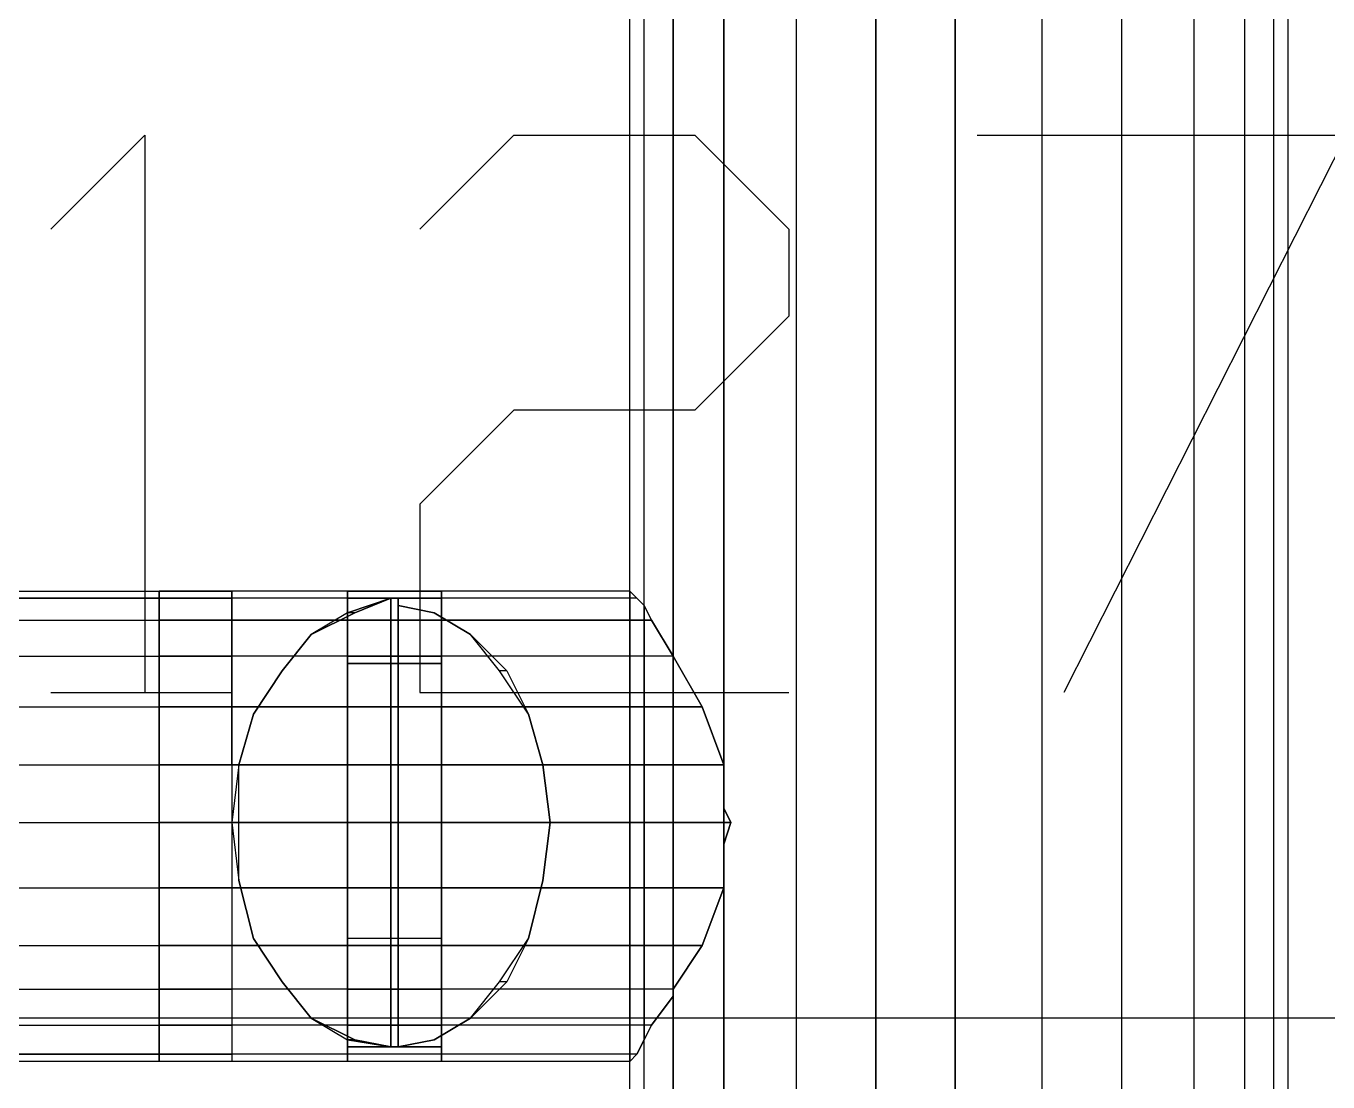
# Model space of a CAD drawing. Header units: metres. Extents: x 114 to 218, y 8 to 180.
# Drawn here: x 190.901 to 193.669, y 86.581 to 88.826 of the extents above; entities that cross this region are included whole.
import ezdxf

# ---------------------------------------------------------------- set-up
doc = ezdxf.new("R2010")
doc.units = ezdxf.units.M
doc.header["$MEASUREMENT"] = 0
for name, color, linetype in [('A-2D-AREA-IDEN', 7, 'Continuous'), ('M-SA2S-Damp', 7, 'Continuous'), ('M-SA2S-Round', 7, 'Continuous')]:
    doc.layers.add(name, color=color, linetype=linetype)

msp = doc.modelspace()

# ---------------------------------------------------------------- linework, layer by layer
at = {"layer": 'A-2D-AREA-IDEN', "color": 9, "true_color": 0xbababa}
for points in [[(195.999, 89.1166), (195.999, 86.717), (188.8004, 86.717), (188.8004, 89.1166), (195.999, 89.1166)], [(190.9538, 88.3936), (191.1538, 88.5936), (191.1538, 87.4092)], [(191.7383, 88.3936), (191.9382, 88.5936), (192.3228, 88.5936), (192.5228, 88.3936), (192.5228, 88.209), (192.3228, 88.0091), (191.9382, 88.0091), (191.7383, 87.8091), (191.7383, 87.4092), (192.5228, 87.4092)], [(192.9227, 88.5936), (193.7072, 88.5936), (193.1073, 87.4092)], [(190.9538, 87.4092), (191.3384, 87.4092)]]:
    msp.add_lwpolyline(points, dxfattribs=at)
at = {"layer": 'M-SA2S-Damp', "color": 1, "true_color": 0xff0000}
for points in [[(191.5845, 87.563), (191.5845, 87.6092), (191.5845, 87.6245), (191.5845, 87.6092)], [(191.5845, 87.6092), (191.5845, 87.6245), (191.5845, 87.6092)], [(191.5845, 87.6245), (191.7844, 87.6245)], [(191.5845, 87.6245), (191.7844, 87.6245)], [(191.5845, 87.6245), (191.5845, 87.6245)], [(191.5845, 87.6245), (191.5845, 87.6245)], [(191.5845, 87.563), (191.5845, 87.6092), (191.5845, 87.6245), (191.5845, 87.6092)], [(191.5845, 87.6092), (191.5845, 87.6245), (191.5845, 87.6092)], [(191.5845, 87.6245), (191.7844, 87.6245)], [(191.5845, 87.6245), (191.7844, 87.6245)], [(191.5845, 87.6245), (191.5845, 87.6245)], [(191.5845, 87.6245), (191.5845, 87.6245)], [(191.7844, 87.6092), (191.7844, 87.6245), (191.7844, 87.6092), (191.7844, 87.563)], [(191.7844, 87.6092), (191.7844, 87.6245), (191.7844, 87.6092)], [(191.7844, 87.6245), (191.7844, 87.6245)], [(191.7844, 87.6245), (191.7844, 87.6245)], [(191.7844, 87.6092), (191.7844, 87.6245), (191.7844, 87.6092), (191.7844, 87.563)], [(191.7844, 87.6092), (191.7844, 87.6245), (191.7844, 87.6092)], [(191.7844, 87.6245), (191.7844, 87.6245)], [(191.7844, 87.6245), (191.7844, 87.6245)], [(191.5076, 87.5322), (191.5999, 87.5784), (191.5845, 87.5784), (191.5076, 87.5322), (191.446, 87.4553), (191.3845, 87.3631), (191.3537, 87.2554), (191.3384, 87.1323), (191.3537, 87.0093), (191.3845, 86.8862), (191.446, 86.7939), (191.5076, 86.717), (191.5845, 86.6709), (191.6768, 86.6555), (191.6768, 87.6092), (191.5845, 87.5784)], [(191.6768, 87.5938), (191.6768, 87.6092), (191.5999, 87.5784), (191.5845, 87.5784), (191.6768, 87.6092), (191.6768, 86.6555), (191.6922, 86.6555), (191.6922, 87.6092)], [(191.5845, 87.563), (191.5845, 87.6092), (191.7844, 87.6092), (191.7844, 87.563)], [(191.5845, 87.563), (191.7844, 87.563), (191.7844, 87.6092), (191.5845, 87.6092), (191.5845, 87.563)], [(191.7844, 87.563), (191.5845, 87.563), (191.5845, 87.6092), (191.7844, 87.6092), (191.7844, 87.563)], [(191.7844, 87.6092), (191.5845, 87.6092)], [(191.5845, 87.6092), (191.5845, 87.6092)], [(191.5845, 87.6092), (191.5845, 87.6092)], [(191.5845, 87.6092), (191.5845, 87.6092)], [(191.5845, 87.6092), (191.5845, 87.6092)], [(191.5845, 87.563), (191.5845, 87.6092), (191.7844, 87.6092), (191.7844, 87.563)], [(191.5845, 87.563), (191.7844, 87.563), (191.7844, 87.6092), (191.5845, 87.6092), (191.5845, 87.563)], [(191.7844, 87.563), (191.5845, 87.563), (191.5845, 87.6092), (191.7844, 87.6092), (191.7844, 87.563)], [(191.7844, 87.6092), (191.5845, 87.6092)], [(191.5845, 87.6092), (191.5845, 87.6092)], [(191.5845, 87.6092), (191.5845, 87.6092)], [(191.5845, 87.6092), (191.5845, 87.6092)], [(191.5845, 87.6092), (191.5845, 87.6092)], [(191.5999, 87.5784), (191.6768, 87.6092), (191.6768, 86.6555), (191.5999, 86.6709)], [(191.6768, 86.6555), (191.6768, 87.6092)], [(191.6922, 87.6092), (191.6922, 87.5938), (191.6922, 87.6092), (191.6922, 87.5938), (191.6922, 87.6092), (191.6922, 87.6092), (191.6768, 87.6092)], [(191.6768, 87.6092), (191.6768, 86.6555), (191.6768, 87.6092), (191.6768, 87.5938)], [(191.6768, 86.6555), (191.6768, 87.6092), (191.6768, 87.5938), (191.6768, 87.6092), (191.6768, 87.5938)], [(191.6768, 87.6092), (191.6768, 87.6092)], [(191.6768, 87.6092), (191.6768, 86.6555), (191.6768, 87.6092), (191.6768, 86.6555), (191.6768, 87.6092), (191.6768, 86.6555)], [(191.6922, 87.6092), (191.6922, 86.6555), (191.6922, 87.6092), (191.6922, 86.6555), (191.6768, 86.6555), (191.6768, 87.6092), (191.6922, 87.6092)], [(191.6768, 87.6092), (191.6768, 87.6092)], [(191.6768, 87.6092), (191.6768, 87.6092)], [(191.6768, 87.6092), (191.6768, 87.6092)], [(191.6768, 87.6092), (191.6768, 87.6092)], [(191.6768, 87.6092), (191.6768, 87.6092)], [(191.6768, 87.6092), (191.6768, 87.6092)], [(191.6768, 87.6092), (191.6768, 87.6092)], [(191.6922, 87.5938), (191.6922, 87.6092), (191.6768, 87.6092), (191.6768, 86.6555)], [(191.6768, 87.6092), (191.6768, 87.6092)], [(191.6768, 87.5938), (191.6768, 87.6092), (191.6768, 87.5938)], [(191.6922, 86.6555), (191.6768, 86.6555), (191.6922, 86.6555), (191.6922, 87.6092), (191.6768, 87.6092), (191.6768, 87.6092), (191.6768, 86.6555)], [(191.6768, 86.6555), (191.6768, 87.6092), (191.6768, 87.5938)], [(191.6768, 87.6092), (191.6768, 86.6555), (191.6768, 87.6092)], [(191.6768, 87.5938), (191.6768, 87.6092), (191.6768, 87.5938)], [(191.6768, 86.6555), (191.6768, 87.6092)], [(191.6768, 86.6555), (191.6768, 87.6092), (191.6768, 86.6555), (191.6768, 87.6092)], [(191.6768, 87.6092), (191.6768, 87.6092)], [(191.6768, 87.6092), (191.6768, 87.6092)], [(191.6768, 87.6092), (191.6768, 87.6092)], [(191.6768, 87.6092), (191.6768, 87.6092)], [(191.6768, 87.6092), (191.6768, 87.6092)], [(191.6768, 87.6092), (191.6768, 87.6092)], [(191.6768, 87.6092), (191.6768, 87.6092)], [(191.6768, 87.5938), (191.6768, 87.5938)], [(191.6768, 87.5938), (191.6768, 87.5938)], [(191.6768, 87.5938), (191.6768, 87.5938)], [(191.6768, 87.5938), (191.6768, 87.5938)], [(191.6922, 87.6092), (191.6922, 87.6092), (191.6922, 86.6555), (191.6922, 87.6092), (191.6922, 86.6555)], [(191.6922, 87.6092), (191.6922, 87.6092)], [(191.6922, 87.6092), (191.6922, 87.6092)], [(191.6922, 87.6092), (191.6922, 87.6092)], [(191.6922, 87.6092), (191.6922, 87.6092)], [(191.6922, 87.5938), (191.6922, 86.6555), (191.6922, 87.6092), (191.6922, 87.5938)], [(191.6922, 87.6092), (191.6922, 87.5938), (191.6922, 87.6092)], [(191.6922, 86.6555), (191.6922, 87.6092), (191.6922, 86.6555)], [(191.6922, 86.6555), (191.6922, 87.6092), (191.6922, 86.6555), (191.6922, 87.6092)], [(191.6922, 87.6092), (191.6922, 87.6092)], [(191.6922, 87.6092), (191.6922, 87.6092)], [(191.6922, 87.6092), (191.6922, 87.6092)], [(191.6922, 87.6092), (191.6922, 87.6092)], [(191.6922, 87.5938), (191.6922, 86.6555)], [(191.7691, 87.5784), (191.6922, 87.5938), (191.7691, 87.5784)], [(191.6922, 86.6555), (191.7691, 86.6709), (191.6922, 86.6555), (191.6922, 87.5938)], [(191.6922, 87.5938), (191.6922, 87.5938)], [(191.6922, 87.5938), (191.6922, 87.5938)], [(191.6922, 87.5938), (191.6922, 87.5938)], [(191.6922, 87.5938), (191.6922, 87.5938)], [(191.6922, 87.5938), (191.7691, 87.5784)], [(191.7691, 87.5784), (191.6922, 87.5938), (191.6922, 86.6555), (191.7691, 86.6709)], [(191.6922, 87.5938), (191.6922, 87.5938)], [(191.6922, 87.5938), (191.6922, 87.5938)], [(191.6922, 87.5938), (191.6922, 87.5938)], [(191.6922, 87.5938), (191.6922, 87.5938)], [(191.7844, 87.6092), (191.7844, 87.6092)], [(191.7844, 87.6092), (191.7844, 87.6092)], [(191.7844, 87.6092), (191.7844, 87.6092)], [(191.7844, 87.6092), (191.7844, 87.6092)], [(191.7844, 87.6092), (191.7844, 87.6092)], [(191.7844, 87.6092), (191.7844, 87.6092)], [(191.7844, 87.6092), (191.7844, 87.6092)], [(191.7844, 87.6092), (191.7844, 87.6092)], [(191.5845, 87.5784), (191.5076, 87.5322), (191.446, 87.4553), (191.3845, 87.3631), (191.3537, 87.2554), (191.3384, 87.1323), (191.3537, 87.0093), (191.3845, 86.8862), (191.446, 86.7939), (191.5076, 86.717), (191.5845, 86.6709)], [(191.5999, 87.5784), (191.5076, 87.5322)], [(191.5845, 87.5784), (191.5845, 87.5784)], [(191.5845, 87.5784), (191.5845, 87.5784)], [(191.5999, 87.5784), (191.5999, 87.5784)], [(191.5999, 87.5784), (191.5999, 87.5784)], [(191.7691, 87.5784), (191.846, 87.5322), (191.7691, 87.5784)], [(191.7691, 87.5784), (191.7691, 87.5784)], [(191.7691, 87.5784), (191.846, 87.5322), (191.7691, 87.5784)], [(191.7691, 87.5784), (191.7691, 87.5784)], [(191.5845, 87.563), (191.7844, 87.563), (191.7844, 87.4707), (191.5845, 87.4707), (191.5845, 87.563)], [(191.5845, 87.563), (191.5845, 87.4707), (191.7844, 87.4707), (191.7844, 87.563)], [(191.7844, 87.563), (191.7844, 87.4861), (191.5845, 87.4861), (191.5845, 87.563)], [(191.7844, 87.563), (191.5845, 87.563), (191.5845, 87.4861), (191.7844, 87.4861), (191.7844, 87.563)], [(191.5845, 87.563), (191.5845, 87.563)], [(191.5845, 87.563), (191.5845, 87.563)], [(191.5845, 87.563), (191.5845, 87.563)], [(191.5845, 87.563), (191.5845, 87.563)], [(191.5845, 87.563), (191.7844, 87.563), (191.7844, 87.4707), (191.5845, 87.4707), (191.5845, 87.563)], [(191.5845, 87.563), (191.5845, 87.4707), (191.7844, 87.4707), (191.7844, 87.563)], [(191.7844, 87.563), (191.7844, 87.4861), (191.5845, 87.4861), (191.5845, 87.563)], [(191.7844, 87.563), (191.5845, 87.563), (191.5845, 87.4861), (191.7844, 87.4861), (191.7844, 87.563)], [(191.5845, 87.563), (191.5845, 87.563)], [(191.5845, 87.563), (191.5845, 87.563)], [(191.5845, 87.563), (191.5845, 87.563)], [(191.5845, 87.563), (191.5845, 87.563)], [(191.7844, 87.563), (191.7844, 87.563)], [(191.7844, 87.563), (191.7844, 87.563)], [(191.7844, 87.563), (191.7844, 87.563)], [(191.7844, 87.563), (191.7844, 87.563)], [(191.7844, 87.563), (191.7844, 87.563)], [(191.7844, 87.563), (191.7844, 87.563)], [(191.7844, 87.563), (191.7844, 87.563)], [(191.7844, 87.563), (191.7844, 87.563)], [(191.5999, 86.6709), (191.5076, 86.717), (191.446, 86.7939), (191.3845, 86.8862), (191.3537, 87.0093), (191.3537, 87.1323), (191.3537, 87.2554), (191.3845, 87.3631), (191.446, 87.4553), (191.5076, 87.5322)], [(191.3537, 87.2554), (191.3845, 87.3631), (191.446, 87.4553), (191.5076, 87.5322)], [(191.5076, 87.5322), (191.5076, 87.5322)], [(191.5076, 87.5322), (191.5076, 87.5322)], [(191.9998, 87.2554), (191.969, 87.3631), (191.9075, 87.4553), (191.846, 87.5322), (191.9229, 87.4553), (191.969, 87.3631), (191.9998, 87.2554), (192.0152, 87.1323), (191.9998, 87.0093), (191.969, 86.8862), (191.9229, 86.7939), (191.846, 86.717), (191.9075, 86.7939), (191.969, 86.8862), (191.9998, 87.0093), (192.0152, 87.1323), (191.9998, 87.2554)], [(191.846, 87.5322), (191.846, 87.5322)], [(191.9998, 87.2554), (191.969, 87.3631), (191.9075, 87.4553), (191.846, 87.5322), (191.9229, 87.4553), (191.969, 87.3631), (191.9998, 87.2554), (192.0152, 87.1323), (191.9998, 87.0093)], [(191.846, 87.5322), (191.846, 87.5322)], [(191.5845, 86.7785), (191.5845, 86.8708), (191.5845, 86.9939), (191.5845, 87.1323), (191.5845, 87.2554), (191.5845, 87.3784), (191.5845, 87.4861)], [(191.5845, 87.4861), (191.5845, 87.3784), (191.5845, 87.2554), (191.5845, 87.1323)], [(191.5845, 87.4861), (191.5845, 87.4861)], [(191.5845, 87.4861), (191.5845, 87.4861)], [(191.5845, 86.7785), (191.5845, 86.8708), (191.5845, 86.9939), (191.5845, 87.1323), (191.5845, 87.2554), (191.5845, 87.3784), (191.5845, 87.4861)], [(191.5845, 87.4861), (191.5845, 87.3784), (191.5845, 87.2554), (191.5845, 87.1323)], [(191.5845, 87.4861), (191.5845, 87.4861)], [(191.5845, 87.4861), (191.5845, 87.4861)], [(191.7844, 86.7785), (191.7844, 86.8708), (191.7844, 86.9939), (191.7844, 87.1323), (191.7844, 87.2554), (191.7844, 87.3784), (191.7844, 87.4861)], [(191.7844, 87.4861), (191.7844, 87.3784), (191.7844, 87.2554), (191.7844, 87.1323), (191.7844, 86.9939), (191.7844, 86.8708), (191.7844, 86.7785)], [(191.7844, 87.4861), (191.7844, 87.4861)], [(191.7844, 87.4861), (191.7844, 87.4861)], [(191.7844, 86.7785), (191.7844, 86.8708), (191.7844, 86.9939), (191.7844, 87.1323), (191.7844, 87.2554), (191.7844, 87.3784), (191.7844, 87.4861)], [(191.7844, 87.4861), (191.7844, 87.3784), (191.7844, 87.2554), (191.7844, 87.1323), (191.7844, 86.9939), (191.7844, 86.8708), (191.7844, 86.7785)], [(191.7844, 87.4861), (191.7844, 87.4861)], [(191.7844, 87.4861), (191.7844, 87.4861)], [(191.446, 87.4553), (191.446, 87.4553)], [(191.446, 87.4553), (191.446, 87.4553)], [(191.446, 87.4553), (191.446, 87.4553)], [(191.446, 87.4553), (191.446, 87.4553)], [(191.5845, 87.4707), (191.5845, 87.3784), (191.5845, 87.2554), (191.5845, 87.1323), (191.5845, 86.9939), (191.5845, 86.8862), (191.5845, 86.7785)], [(191.5845, 86.7785), (191.5845, 86.8862), (191.5845, 86.9939), (191.5845, 87.1323), (191.5845, 87.2554), (191.5845, 87.3784), (191.5845, 87.4707)], [(191.5845, 87.4707), (191.5845, 87.4707)], [(191.5845, 87.4707), (191.5845, 87.4707)], [(191.5845, 87.4707), (191.5845, 87.3784), (191.5845, 87.2554), (191.5845, 87.1323), (191.5845, 86.9939), (191.5845, 86.8862), (191.5845, 86.7785)], [(191.5845, 86.7785), (191.5845, 86.8862), (191.5845, 86.9939), (191.5845, 87.1323), (191.5845, 87.2554), (191.5845, 87.3784), (191.5845, 87.4707)], [(191.5845, 87.4707), (191.5845, 87.4707)], [(191.5845, 87.4707), (191.5845, 87.4707)], [(191.7844, 87.2554), (191.7844, 87.3784), (191.7844, 87.4707)], [(191.7844, 87.4707), (191.7844, 87.3784), (191.7844, 87.2554), (191.7844, 87.1323), (191.7844, 86.9939), (191.7844, 86.8862), (191.7844, 86.7785)], [(191.7844, 87.4707), (191.7844, 87.4707)], [(191.7844, 87.4707), (191.7844, 87.4707)], [(191.7844, 87.2554), (191.7844, 87.3784), (191.7844, 87.4707)], [(191.7844, 87.4707), (191.7844, 87.3784), (191.7844, 87.2554), (191.7844, 87.1323), (191.7844, 86.9939), (191.7844, 86.8862), (191.7844, 86.7785)], [(191.7844, 87.4707), (191.7844, 87.4707)], [(191.7844, 87.4707), (191.7844, 87.4707)], [(191.9229, 87.4553), (191.9075, 87.4553)], [(191.9075, 87.4553), (191.9075, 87.4553)], [(191.9229, 87.4553), (191.9075, 87.4553)], [(191.9075, 87.4553), (191.9075, 87.4553)], [(191.9229, 87.4553), (191.9229, 87.4553)], [(191.9229, 87.4553), (191.9229, 87.4553)], [(191.5845, 87.3784), (191.7844, 87.3784)], [(191.5845, 87.3784), (191.7844, 87.3784)], [(191.7844, 87.3784), (191.5845, 87.3784)], [(191.7844, 87.3784), (191.5845, 87.3784)], [(191.5845, 87.3784), (191.5845, 87.3784)], [(191.5845, 87.3784), (191.5845, 87.3784)], [(191.5845, 87.3784), (191.5845, 87.3784)], [(191.5845, 87.3784), (191.5845, 87.3784)], [(191.5845, 87.3784), (191.7844, 87.3784)], [(191.5845, 87.3784), (191.7844, 87.3784)], [(191.7844, 87.3784), (191.5845, 87.3784)], [(191.7844, 87.3784), (191.5845, 87.3784)], [(191.5845, 87.3784), (191.5845, 87.3784)], [(191.5845, 87.3784), (191.5845, 87.3784)], [(191.5845, 87.3784), (191.5845, 87.3784)], [(191.5845, 87.3784), (191.5845, 87.3784)], [(191.7844, 87.3784), (191.7844, 87.3784)], [(191.7844, 87.3784), (191.7844, 87.3784)], [(191.7844, 87.3784), (191.7844, 87.3784)], [(191.7844, 87.3784), (191.7844, 87.3784)], [(191.7844, 87.3784), (191.7844, 87.3784)], [(191.7844, 87.3784), (191.7844, 87.3784)], [(191.7844, 87.3784), (191.7844, 87.3784)], [(191.7844, 87.3784), (191.7844, 87.3784)], [(191.3845, 87.3631), (191.3845, 87.3631)], [(191.3845, 87.3631), (191.3845, 87.3631)], [(191.3845, 87.3631), (191.3845, 87.3631)], [(191.3845, 87.3631), (191.3845, 87.3631)], [(191.969, 87.3631), (191.969, 87.3631)], [(191.969, 87.3631), (191.969, 87.3631)], [(191.969, 87.3631), (191.969, 87.3631)], [(191.969, 87.3631), (191.969, 87.3631)], [(191.3537, 87.2554), (191.3537, 87.2554)], [(191.3537, 87.2554), (191.3537, 87.2554)], [(191.3537, 87.2554), (191.3537, 87.2554)], [(191.5076, 86.717), (191.446, 86.7939), (191.3845, 86.8862), (191.3537, 87.0093), (191.3537, 87.1323), (191.3537, 87.2554)], [(191.3537, 87.2554), (191.3537, 87.2554)], [(191.5845, 87.2554), (191.7844, 87.2554)], [(191.5845, 87.2554), (191.7844, 87.2554)], [(191.7844, 87.2554), (191.5845, 87.2554)], [(191.7844, 87.2554), (191.5845, 87.2554)], [(191.5845, 87.2554), (191.5845, 87.2554)], [(191.5845, 87.2554), (191.5845, 87.2554)], [(191.5845, 87.2554), (191.5845, 87.2554)], [(191.5845, 87.2554), (191.5845, 87.2554)], [(191.5845, 87.2554), (191.7844, 87.2554)], [(191.5845, 87.2554), (191.7844, 87.2554)], [(191.7844, 87.2554), (191.5845, 87.2554)], [(191.7844, 87.2554), (191.5845, 87.2554)], [(191.5845, 87.2554), (191.5845, 87.2554)], [(191.5845, 87.2554), (191.5845, 87.2554)], [(191.5845, 87.2554), (191.5845, 87.2554)], [(191.5845, 87.2554), (191.5845, 87.2554)], [(191.846, 86.717), (191.7691, 86.6709), (191.846, 86.717), (191.9075, 86.7939), (191.969, 86.8862), (191.9998, 87.0093), (192.0152, 87.1323), (191.9998, 87.2554)], [(191.7844, 86.7785), (191.7844, 86.8862), (191.7844, 86.9939), (191.7844, 87.1323), (191.7844, 87.2554)], [(191.7844, 87.2554), (191.7844, 87.2554)], [(191.7844, 87.2554), (191.7844, 87.2554)], [(191.7844, 87.2554), (191.7844, 87.2554)], [(191.7844, 87.2554), (191.7844, 87.2554)], [(191.7844, 86.7785), (191.7844, 86.8862), (191.7844, 86.9939), (191.7844, 87.1323), (191.7844, 87.2554)], [(191.7844, 87.2554), (191.7844, 87.2554)], [(191.7844, 87.2554), (191.7844, 87.2554)], [(191.7844, 87.2554), (191.7844, 87.2554)], [(191.7844, 87.2554), (191.7844, 87.2554)], [(191.9998, 87.2554), (191.9998, 87.2554)], [(191.9998, 87.2554), (191.9998, 87.2554)], [(191.9998, 87.2554), (191.9998, 87.2554)], [(191.9998, 87.2554), (191.9998, 87.2554)], [(191.3537, 87.1323), (191.3384, 87.1323)], [(191.3384, 87.1323), (191.3384, 87.1323)], [(191.3537, 87.1323), (191.3384, 87.1323)], [(191.3384, 87.1323), (191.3384, 87.1323)], [(191.3537, 87.1323), (191.3537, 87.1323)], [(191.3537, 87.1323), (191.3537, 87.1323)], [(191.5845, 87.1323), (191.5845, 86.9939), (191.5845, 86.8708), (191.5845, 86.7785)], [(191.7844, 87.1323), (191.5845, 87.1323)], [(191.5845, 87.1323), (191.7844, 87.1323)], [(191.7844, 87.1323), (191.5845, 87.1323)], [(191.7844, 87.1323), (191.5845, 87.1323)], [(191.5845, 87.1323), (191.5845, 87.1323)], [(191.5845, 87.1323), (191.5845, 87.1323)], [(191.5845, 87.1323), (191.5845, 87.1323)], [(191.5845, 87.1323), (191.5845, 87.1323)], [(191.5845, 87.1323), (191.5845, 86.9939), (191.5845, 86.8708), (191.5845, 86.7785)], [(191.7844, 87.1323), (191.5845, 87.1323)], [(191.5845, 87.1323), (191.7844, 87.1323)], [(191.7844, 87.1323), (191.5845, 87.1323)], [(191.7844, 87.1323), (191.5845, 87.1323)], [(191.5845, 87.1323), (191.5845, 87.1323)], [(191.5845, 87.1323), (191.5845, 87.1323)], [(191.5845, 87.1323), (191.5845, 87.1323)], [(191.5845, 87.1323), (191.5845, 87.1323)], [(191.7844, 87.1323), (191.7844, 87.1323)], [(191.7844, 87.1323), (191.7844, 87.1323)], [(191.7844, 87.1323), (191.7844, 87.1323)], [(191.7844, 87.1323), (191.7844, 87.1323)], [(191.7844, 87.1323), (191.7844, 87.1323)], [(191.7844, 87.1323), (191.7844, 87.1323)], [(191.7844, 87.1323), (191.7844, 87.1323)], [(191.7844, 87.1323), (191.7844, 87.1323)], [(192.0152, 87.1323), (192.0152, 87.1323)], [(192.0152, 87.1323), (192.0152, 87.1323)], [(192.0152, 87.1323), (192.0152, 87.1323)], [(192.0152, 87.1323), (192.0152, 87.1323)], [(191.3537, 87.0093), (191.3537, 87.0093)], [(191.3537, 87.0093), (191.3537, 87.0093)], [(191.3537, 87.0093), (191.3537, 87.0093)], [(191.3537, 87.0093), (191.3537, 87.0093)], [(191.7844, 86.9939), (191.5845, 86.9939)], [(191.7844, 86.9939), (191.5845, 86.9939)], [(191.7844, 86.9939), (191.5845, 86.9939)], [(191.7844, 86.9939), (191.5845, 86.9939)], [(191.5845, 86.9939), (191.5845, 86.9939)], [(191.5845, 86.9939), (191.5845, 86.9939)], [(191.5845, 86.9939), (191.5845, 86.9939)], [(191.5845, 86.9939), (191.5845, 86.9939)], [(191.7844, 86.9939), (191.5845, 86.9939)], [(191.7844, 86.9939), (191.5845, 86.9939)], [(191.7844, 86.9939), (191.5845, 86.9939)], [(191.7844, 86.9939), (191.5845, 86.9939)], [(191.5845, 86.9939), (191.5845, 86.9939)], [(191.5845, 86.9939), (191.5845, 86.9939)], [(191.5845, 86.9939), (191.5845, 86.9939)], [(191.5845, 86.9939), (191.5845, 86.9939)], [(191.7844, 86.9939), (191.7844, 86.9939)], [(191.7844, 86.9939), (191.7844, 86.9939)], [(191.7844, 86.9939), (191.7844, 86.9939)], [(191.7844, 86.9939), (191.7844, 86.9939)], [(191.7844, 86.9939), (191.7844, 86.9939)], [(191.7844, 86.9939), (191.7844, 86.9939)], [(191.7844, 86.9939), (191.7844, 86.9939)], [(191.7844, 86.9939), (191.7844, 86.9939)], [(191.9998, 87.0093), (191.969, 86.8862), (191.9229, 86.7939), (191.846, 86.717)], [(191.9998, 87.0093), (191.9998, 87.0093)], [(191.9998, 87.0093), (191.9998, 87.0093)], [(191.9998, 87.0093), (191.9998, 87.0093)], [(191.9998, 87.0093), (191.9998, 87.0093)], [(191.3845, 86.8862), (191.3845, 86.8862)], [(191.3845, 86.8862), (191.3845, 86.8862)], [(191.3845, 86.8862), (191.3845, 86.8862)], [(191.3845, 86.8862), (191.3845, 86.8862)], [(191.7844, 86.8862), (191.5845, 86.8862)], [(191.7844, 86.8862), (191.5845, 86.8862)], [(191.5845, 86.8862), (191.5845, 86.8862)], [(191.5845, 86.8862), (191.5845, 86.8862)], [(191.7844, 86.8862), (191.5845, 86.8862)], [(191.7844, 86.8862), (191.5845, 86.8862)], [(191.5845, 86.8862), (191.5845, 86.8862)], [(191.5845, 86.8862), (191.5845, 86.8862)], [(191.7844, 86.8862), (191.7844, 86.8862)], [(191.7844, 86.8862), (191.7844, 86.8862)], [(191.7844, 86.8862), (191.7844, 86.8862)], [(191.7844, 86.8862), (191.7844, 86.8862)], [(191.969, 86.8862), (191.969, 86.8862)], [(191.969, 86.8862), (191.969, 86.8862)], [(191.969, 86.8862), (191.969, 86.8862)], [(191.969, 86.8862), (191.969, 86.8862)], [(191.7844, 86.8708), (191.5845, 86.8708)], [(191.7844, 86.8708), (191.5845, 86.8708)], [(191.5845, 86.8708), (191.5845, 86.8708)], [(191.5845, 86.8708), (191.5845, 86.8708)], [(191.7844, 86.8708), (191.5845, 86.8708)], [(191.7844, 86.8708), (191.5845, 86.8708)], [(191.5845, 86.8708), (191.5845, 86.8708)], [(191.5845, 86.8708), (191.5845, 86.8708)], [(191.7844, 86.8708), (191.7844, 86.8708)], [(191.7844, 86.8708), (191.7844, 86.8708)], [(191.7844, 86.8708), (191.7844, 86.8708)], [(191.7844, 86.8708), (191.7844, 86.8708)], [(191.446, 86.7939), (191.446, 86.7939)], [(191.446, 86.7939), (191.446, 86.7939)], [(191.446, 86.7939), (191.446, 86.7939)], [(191.446, 86.7939), (191.446, 86.7939)], [(191.9229, 86.7939), (191.9075, 86.7939)], [(191.9075, 86.7939), (191.9075, 86.7939)], [(191.9229, 86.7939), (191.9075, 86.7939)], [(191.9075, 86.7939), (191.9075, 86.7939)], [(191.9229, 86.7939), (191.9229, 86.7939)], [(191.9229, 86.7939), (191.9229, 86.7939)], [(191.5845, 86.7785), (191.7844, 86.7785), (191.7844, 86.7016), (191.5845, 86.7016), (191.5845, 86.7785)], [(191.7844, 86.7016), (191.7844, 86.7785), (191.5845, 86.7785), (191.5845, 86.7016)], [(191.7844, 86.7016), (191.5845, 86.7016), (191.5845, 86.7785), (191.7844, 86.7785), (191.7844, 86.7016)], [(191.7844, 86.7785), (191.7844, 86.7016), (191.7844, 86.6401), (191.5845, 86.6401), (191.5845, 86.7016), (191.7844, 86.7016), (191.7844, 86.6401), (191.5845, 86.6401), (191.5845, 86.7016), (191.5845, 86.7785), (191.7844, 86.7785)], [(191.5845, 86.7785), (191.5845, 86.7785)], [(191.5845, 86.7785), (191.5845, 86.7785)], [(191.5845, 86.7785), (191.5845, 86.7785)], [(191.5845, 86.7785), (191.5845, 86.7785)], [(191.5845, 86.7785), (191.7844, 86.7785), (191.7844, 86.7016), (191.5845, 86.7016), (191.5845, 86.7785)], [(191.7844, 86.7016), (191.7844, 86.7785), (191.5845, 86.7785), (191.5845, 86.7016)], [(191.7844, 86.7016), (191.5845, 86.7016), (191.5845, 86.7785), (191.7844, 86.7785), (191.7844, 86.7016)], [(191.7844, 86.7785), (191.7844, 86.7016), (191.7844, 86.6401), (191.5845, 86.6401), (191.5845, 86.7016), (191.7844, 86.7016), (191.7844, 86.6401), (191.5845, 86.6401), (191.5845, 86.7016), (191.5845, 86.7785), (191.7844, 86.7785)], [(191.5845, 86.7785), (191.5845, 86.7785)], [(191.5845, 86.7785), (191.5845, 86.7785)], [(191.5845, 86.7785), (191.5845, 86.7785)], [(191.5845, 86.7785), (191.5845, 86.7785)], [(191.7844, 86.7785), (191.7844, 86.7785)], [(191.7844, 86.7785), (191.7844, 86.7785)], [(191.7844, 86.7785), (191.7844, 86.7785)], [(191.7844, 86.7785), (191.7844, 86.7785)], [(191.7844, 86.7785), (191.7844, 86.7785)], [(191.7844, 86.7785), (191.7844, 86.7785)], [(191.7844, 86.7785), (191.7844, 86.7785)], [(191.7844, 86.7785), (191.7844, 86.7785)], [(191.5076, 86.717), (191.5076, 86.717)], [(191.5076, 86.717), (191.5999, 86.6709), (191.5845, 86.6709)], [(191.5076, 86.717), (191.5076, 86.717)], [(191.846, 86.717), (191.7691, 86.6709), (191.846, 86.717)], [(191.846, 86.717), (191.846, 86.717)], [(191.846, 86.717), (191.846, 86.717)], [(191.7844, 86.7016), (191.7844, 86.6555), (191.5845, 86.6555), (191.5845, 86.7016)], [(191.5845, 86.6555), (191.7844, 86.6555), (191.7844, 86.7016), (191.5845, 86.7016), (191.5845, 86.6555)], [(191.5845, 86.7016), (191.5845, 86.7016)], [(191.5845, 86.7016), (191.5845, 86.7016)], [(191.5845, 86.7016), (191.5845, 86.7016)], [(191.5845, 86.7016), (191.5845, 86.7016)], [(191.7844, 86.7016), (191.7844, 86.6555), (191.5845, 86.6555), (191.5845, 86.7016)], [(191.5845, 86.6555), (191.7844, 86.6555), (191.7844, 86.7016), (191.5845, 86.7016), (191.5845, 86.6555)], [(191.5845, 86.7016), (191.5845, 86.7016)], [(191.5845, 86.7016), (191.5845, 86.7016)], [(191.5845, 86.7016), (191.5845, 86.7016)], [(191.5845, 86.7016), (191.5845, 86.7016)], [(191.7844, 86.7016), (191.7844, 86.7016)], [(191.7844, 86.7016), (191.7844, 86.7016)], [(191.7844, 86.7016), (191.7844, 86.7016)], [(191.7844, 86.7016), (191.7844, 86.7016)], [(191.7844, 86.7016), (191.7844, 86.7016)], [(191.7844, 86.7016), (191.7844, 86.7016)], [(191.7844, 86.7016), (191.7844, 86.7016)], [(191.7844, 86.7016), (191.7844, 86.7016)], [(191.5845, 86.6709), (191.5999, 86.6709), (191.6768, 86.6555), (191.5845, 86.6709)], [(191.5845, 86.6709), (191.5845, 86.6709)], [(191.5845, 86.6709), (191.5845, 86.6709)], [(191.5845, 86.6555), (191.5845, 86.6247), (191.5845, 86.6555)], [(191.5845, 86.6555), (191.5845, 86.6555)], [(191.5845, 86.6555), (191.5845, 86.6555)], [(191.5845, 86.6555), (191.5845, 86.6247), (191.5845, 86.6555)], [(191.5845, 86.6555), (191.5845, 86.6555)], [(191.5845, 86.6555), (191.5845, 86.6555)], [(191.5999, 86.6709), (191.5999, 86.6709)], [(191.5999, 86.6709), (191.5999, 86.6709)], [(191.6768, 86.6555), (191.6768, 86.6555)], [(191.6768, 86.6555), (191.6768, 86.6555)], [(191.6768, 86.6555), (191.6768, 86.6555)], [(191.6768, 86.6555), (191.6768, 86.6555)], [(191.6768, 86.6555), (191.6768, 86.6555)], [(191.6768, 86.6555), (191.6768, 86.6555)], [(191.6768, 86.6555), (191.6768, 86.6555)], [(191.6768, 86.6555), (191.6768, 86.6555)], [(191.6768, 86.6555), (191.6768, 86.6555)], [(191.6768, 86.6555), (191.6768, 86.6555)], [(191.6768, 86.6555), (191.6768, 86.6555)], [(191.6768, 86.6555), (191.6768, 86.6555)], [(191.6768, 86.6555), (191.6768, 86.6555)], [(191.6768, 86.6555), (191.6768, 86.6555)], [(191.6768, 86.6555), (191.6768, 86.6555)], [(191.6768, 86.6555), (191.6768, 86.6555)], [(191.7691, 86.6709), (191.6922, 86.6555)], [(191.6922, 86.6555), (191.6922, 86.6555)], [(191.6922, 86.6555), (191.6922, 86.6555)], [(191.6922, 86.6555), (191.6922, 86.6555)], [(191.6922, 86.6555), (191.6922, 86.6555)], [(191.6922, 86.6555), (191.6922, 86.6555)], [(191.6922, 86.6555), (191.6922, 86.6555)], [(191.6922, 86.6555), (191.6922, 86.6555)], [(191.6922, 86.6555), (191.6922, 86.6555)], [(191.6922, 86.6555), (191.6922, 86.6555)], [(191.6922, 86.6555), (191.6922, 86.6555)], [(191.6922, 86.6555), (191.6922, 86.6555)], [(191.6922, 86.6555), (191.6922, 86.6555)], [(191.6922, 86.6555), (191.6922, 86.6555)], [(191.6922, 86.6555), (191.6922, 86.6555)], [(191.6922, 86.6555), (191.6922, 86.6555)], [(191.6922, 86.6555), (191.6922, 86.6555)], [(191.6922, 86.6555), (191.6922, 86.6555)], [(191.6922, 86.6555), (191.6922, 86.6555)], [(191.6922, 86.6555), (191.6922, 86.6555)], [(191.7691, 86.6709), (191.7691, 86.6709)], [(191.7691, 86.6709), (191.7691, 86.6709)], [(191.7691, 86.6709), (191.7691, 86.6709)], [(191.7691, 86.6709), (191.7691, 86.6709)], [(191.7844, 86.6555), (191.7844, 86.6247), (191.7844, 86.6555)], [(191.7844, 86.6555), (191.7844, 86.6555)], [(191.7844, 86.6555), (191.7844, 86.6555)], [(191.7844, 86.6555), (191.7844, 86.6247), (191.7844, 86.6555)], [(191.7844, 86.6555), (191.7844, 86.6555)], [(191.7844, 86.6555), (191.7844, 86.6555)], [(191.5845, 86.6401), (191.5845, 86.6247), (191.5845, 86.6401)], [(191.5845, 86.6401), (191.5845, 86.6401)], [(191.5845, 86.6401), (191.5845, 86.6401)], [(191.5845, 86.6401), (191.5845, 86.6247), (191.5845, 86.6401)], [(191.5845, 86.6401), (191.5845, 86.6401)], [(191.5845, 86.6401), (191.5845, 86.6401)], [(191.7844, 86.6247), (191.5845, 86.6247)], [(191.7844, 86.6247), (191.5845, 86.6247)], [(191.5845, 86.6247), (191.5845, 86.6247)], [(191.5845, 86.6247), (191.5845, 86.6247)], [(191.7844, 86.6247), (191.5845, 86.6247)], [(191.7844, 86.6247), (191.5845, 86.6247)], [(191.5845, 86.6247), (191.5845, 86.6247)], [(191.5845, 86.6247), (191.5845, 86.6247)], [(191.7844, 86.6247), (191.7844, 86.6401)], [(191.7844, 86.6401), (191.7844, 86.6247)], [(191.7844, 86.6401), (191.7844, 86.6401)], [(191.7844, 86.6401), (191.7844, 86.6401)], [(191.7844, 86.6247), (191.7844, 86.6401)], [(191.7844, 86.6401), (191.7844, 86.6247)], [(191.7844, 86.6401), (191.7844, 86.6401)], [(191.7844, 86.6401), (191.7844, 86.6401)], [(191.7844, 86.6247), (191.7844, 86.6247)], [(191.7844, 86.6247), (191.7844, 86.6247)], [(191.7844, 86.6247), (191.7844, 86.6247)], [(191.7844, 86.6247), (191.7844, 86.6247)]]:
    msp.add_lwpolyline(points, dxfattribs=at)
at = {"layer": 'M-SA2S-Round', "color": 5, "true_color": 0x0000ff}
for points in [[(192.1844, 84.7328), (192.2151, 84.7328), (192.1844, 84.7328), (192.1844, 90.7317), (192.2151, 90.7317), (192.2766, 90.7317), (192.2766, 84.7328), (192.2151, 84.7328), (192.2151, 90.7317), (192.1844, 90.7317)], [(192.2766, 84.7328), (192.2151, 84.7328), (192.2151, 90.7317), (192.2766, 90.7317)], [(192.3843, 84.7328), (192.2766, 84.7328), (192.2766, 90.7317), (192.3843, 90.7317)], [(192.2766, 90.7317), (192.3843, 90.7317), (192.3843, 84.7328), (192.5381, 84.7328)], [(192.5381, 84.7328), (192.3843, 84.7328), (192.3843, 90.7317), (192.5381, 90.7317)], [(192.3843, 90.7317), (192.5381, 90.7317), (192.5381, 84.7328), (192.7073, 84.7328)], [(192.7073, 90.7317), (192.5381, 90.7317), (192.5381, 84.7328), (192.7073, 84.7328), (192.7073, 90.7317), (192.8765, 90.7317), (192.8765, 84.7328), (192.7073, 84.7328)], [(192.5381, 90.7317), (192.7073, 90.7317), (192.7073, 84.7328), (192.8765, 84.7328), (192.8765, 90.7317), (192.7073, 90.7317)], [(192.8765, 84.7328), (193.0611, 84.7328), (193.0611, 90.7317), (192.8765, 90.7317)], [(193.0611, 84.7328), (193.2303, 84.7328), (193.2303, 90.7317), (193.0611, 90.7317)], [(193.2303, 84.7328), (193.0611, 84.7328), (193.0611, 90.7317), (193.2303, 90.7317)], [(193.2303, 84.7328), (193.3841, 84.7328), (193.3841, 90.7317), (193.2303, 90.7317)], [(193.3841, 84.7328), (193.2303, 84.7328), (193.2303, 90.7317), (193.3841, 90.7317)], [(193.3841, 84.7328), (193.4918, 84.7328), (193.4918, 90.7317), (193.3841, 90.7317)], [(193.4918, 84.7328), (193.3841, 84.7328), (193.3841, 90.7317), (193.4918, 90.7317)], [(193.4918, 84.7328), (193.5533, 84.7328), (193.5533, 90.7317), (193.4918, 90.7317)], [(193.5533, 84.7328), (193.4918, 84.7328), (193.4918, 90.7317), (193.5533, 90.7317)], [(193.5533, 84.7328), (193.5841, 84.7328), (193.5841, 90.7317), (193.5533, 90.7317)], [(193.5841, 84.7328), (193.5533, 84.7328), (193.5533, 90.7317), (193.5841, 90.7317)], [(191.3384, 87.6092), (191.3384, 87.6245), (191.3384, 87.6092), (185.3395, 87.6092), (185.3395, 87.6245)], [(185.3395, 87.6092), (185.3395, 87.6245), (191.3384, 87.6245)], [(191.1845, 87.6245), (191.1845, 87.6092), (191.1845, 87.563), (191.1845, 87.4861), (191.1845, 87.3784), (191.1845, 87.2554), (191.1845, 87.1323), (191.1845, 86.9939), (191.1845, 86.8708), (191.1845, 86.7785), (191.1845, 86.7016), (191.1845, 86.6401), (191.1845, 86.6247), (191.1845, 86.6401), (191.1845, 86.7016), (191.1845, 86.7785), (191.1845, 86.8708), (191.1845, 86.9939), (191.1845, 87.1323), (191.1845, 87.2554), (191.1845, 87.3784), (191.1845, 87.4861), (191.1845, 87.563), (191.1845, 87.6092), (191.1845, 87.6245)], [(192.1844, 87.6245), (191.1845, 87.6245)], [(191.1845, 87.6245), (191.1845, 87.6245)], [(191.1845, 87.6245), (191.1845, 87.6092), (191.1845, 87.563), (191.1845, 87.4861), (191.1845, 87.3784), (191.1845, 87.2554), (191.1845, 87.1323), (191.1845, 86.9939), (191.1845, 86.8708), (191.1845, 86.7785), (191.1845, 86.7016), (191.1845, 86.6401), (191.1845, 86.6247), (191.1845, 86.6401), (191.1845, 86.7016), (191.1845, 86.7785), (191.1845, 86.8708), (191.1845, 86.9939), (191.1845, 87.1323), (191.1845, 87.2554), (191.1845, 87.3784), (191.1845, 87.4861), (191.1845, 87.563), (191.1845, 87.6092), (191.1845, 87.6245)], [(192.1844, 87.6245), (191.1845, 87.6245)], [(191.1845, 87.6245), (191.1845, 87.6245)], [(191.3384, 87.6245), (191.3384, 87.6245)], [(192.1844, 87.6245), (192.1997, 87.6092), (192.2151, 87.5938), (192.2151, 86.6709), (192.1997, 86.6401), (192.1844, 86.6247)], [(192.2151, 87.5938), (192.1997, 87.6092), (192.1844, 87.6245), (192.1844, 86.6247), (192.1997, 86.6401), (192.2151, 86.6709)], [(192.1844, 87.6245), (192.1844, 87.6245)], [(192.2151, 86.6709), (192.1997, 86.6401), (192.1844, 86.6247), (192.1844, 87.6245), (192.1997, 87.6092), (192.2151, 87.5938), (192.1997, 87.6092), (192.1844, 87.6245)], [(192.1844, 87.6245), (192.1844, 87.6245)], [(185.3395, 87.563), (185.3395, 87.4861), (191.3384, 87.4861), (191.3384, 87.563), (191.3384, 87.6092)], [(185.3395, 87.6092), (185.3395, 87.563), (191.3384, 87.563)], [(185.3395, 87.563), (185.3395, 87.6092), (191.3384, 87.6092), (191.3384, 87.563), (191.3384, 87.4861)], [(192.1997, 87.6092), (191.1845, 87.6092)], [(192.1997, 87.6092), (191.1845, 87.6092)], [(191.1845, 87.6092), (191.1845, 87.6092)], [(191.1845, 87.6092), (191.1845, 87.6092)], [(192.1997, 87.6092), (191.1845, 87.6092)], [(192.1997, 87.6092), (191.1845, 87.6092)], [(191.1845, 87.6092), (191.1845, 87.6092)], [(191.1845, 87.6092), (191.1845, 87.6092)], [(191.3384, 87.6092), (191.3384, 87.6092)], [(191.3384, 87.6092), (191.3384, 87.6092)], [(192.1844, 86.6247), (192.1997, 86.6401), (192.2151, 86.6709), (192.2151, 87.5938), (192.2305, 87.563), (192.2766, 87.4861), (192.2766, 86.7632), (192.2305, 86.7016), (192.2151, 86.6709)], [(192.1997, 87.6092), (192.1997, 87.6092)], [(192.1997, 87.6092), (192.1997, 87.6092)], [(192.1997, 87.6092), (192.1997, 87.6092)], [(192.1997, 87.6092), (192.1997, 87.6092)], [(192.2151, 87.5938), (192.2305, 87.563), (192.2766, 87.4861), (192.2766, 86.7632), (192.2305, 86.7016), (192.2151, 86.6709)], [(192.2766, 87.4861), (192.2305, 87.563), (192.2151, 87.5938), (192.2151, 86.6709), (192.2305, 86.7016), (192.2766, 86.7632)], [(192.2151, 87.5938), (192.2151, 87.5938)], [(192.2151, 87.5938), (192.2151, 87.5938)], [(192.2766, 86.7632), (192.2305, 86.7016), (192.2151, 86.6709), (192.2151, 87.5938), (192.2305, 87.563), (192.2766, 87.4861)], [(192.2151, 87.5938), (192.2151, 87.5938)], [(192.2151, 87.5938), (192.2151, 87.5938)], [(185.3395, 87.4861), (185.3395, 87.563), (191.3384, 87.563)], [(191.1845, 87.563), (192.2305, 87.563)], [(192.2305, 87.563), (191.1845, 87.563)], [(191.1845, 87.563), (191.1845, 87.563)], [(191.1845, 87.563), (191.1845, 87.563)], [(192.2305, 87.563), (191.1845, 87.563)], [(192.2305, 87.563), (191.1845, 87.563)], [(191.1845, 87.563), (191.1845, 87.563)], [(191.1845, 87.563), (191.1845, 87.563)], [(191.3384, 87.563), (191.3384, 87.563)], [(191.3384, 87.563), (191.3384, 87.563)], [(192.2305, 87.563), (192.2305, 87.563)], [(192.2305, 87.563), (192.2305, 87.563)], [(192.2305, 87.563), (192.2305, 87.563)], [(192.2305, 87.563), (192.2305, 87.563)], [(185.3395, 87.3784), (185.3395, 87.2554), (191.3384, 87.2554), (191.3384, 87.3784), (191.3384, 87.4861)], [(185.3395, 87.4861), (185.3395, 87.3784), (191.3384, 87.3784)], [(185.3395, 87.3784), (185.3395, 87.4861), (191.3384, 87.4861), (191.3384, 87.3784), (191.3384, 87.2554)], [(192.2766, 87.4861), (191.1845, 87.4861)], [(192.2766, 87.4861), (191.1845, 87.4861)], [(191.1845, 87.4861), (191.1845, 87.4861)], [(191.1845, 87.4861), (191.1845, 87.4861)], [(192.2766, 87.4861), (191.1845, 87.4861)], [(192.2766, 87.4861), (191.1845, 87.4861)], [(191.1845, 87.4861), (191.1845, 87.4861)], [(191.1845, 87.4861), (191.1845, 87.4861)], [(191.3384, 87.4861), (191.3384, 87.4861)], [(191.3384, 87.4861), (191.3384, 87.4861)], [(192.2766, 87.4861), (192.3382, 87.3784), (192.3843, 87.2554), (192.3843, 87.1631), (192.3843, 87.0862), (192.3843, 86.9939), (192.3382, 86.8708), (192.2766, 86.7785), (192.2766, 86.7632)], [(192.3843, 87.1631), (192.3843, 87.2554), (192.3382, 87.3784), (192.2766, 87.4861), (192.2766, 86.7632), (192.2766, 86.7785), (192.3382, 86.8708), (192.3843, 86.9939), (192.3843, 87.0862), (192.3997, 87.1323), (192.3843, 87.1631), (192.3843, 87.0862)], [(192.2766, 87.4861), (192.2766, 87.4861)], [(192.2766, 87.4861), (192.2766, 87.4861)], [(192.2766, 87.4861), (192.2766, 87.4861)], [(192.3843, 87.1631), (192.3997, 87.1323), (192.3843, 87.0862), (192.3843, 87.1631), (192.3843, 87.2554), (192.3382, 87.3784), (192.2766, 87.4861), (192.2766, 86.7632), (192.2766, 86.7785), (192.3382, 86.8708), (192.3843, 86.9939), (192.3843, 87.0862)], [(192.2766, 86.7632), (192.2766, 86.7785), (192.3382, 86.8708), (192.3843, 86.9939), (192.3843, 87.0862), (192.3843, 87.1631), (192.3843, 87.2554), (192.3382, 87.3784), (192.2766, 87.4861)], [(192.2766, 87.4861), (192.2766, 87.4861)], [(192.2766, 87.4861), (192.2766, 87.4861)], [(192.2766, 87.4861), (192.2766, 87.4861)], [(185.3395, 87.2554), (185.3395, 87.3784), (191.3384, 87.3784)], [(192.3382, 87.3784), (191.1845, 87.3784)], [(191.1845, 87.3784), (192.3382, 87.3784)], [(191.1845, 87.3784), (191.1845, 87.3784)], [(191.1845, 87.3784), (191.1845, 87.3784)], [(192.3382, 87.3784), (191.1845, 87.3784)], [(192.3382, 87.3784), (191.1845, 87.3784)], [(191.1845, 87.3784), (191.1845, 87.3784)], [(191.1845, 87.3784), (191.1845, 87.3784)], [(191.3384, 87.3784), (191.3384, 87.3784)], [(191.3384, 87.3784), (191.3384, 87.3784)], [(192.3382, 87.3784), (192.3382, 87.3784)], [(192.3382, 87.3784), (192.3382, 87.3784)], [(192.3382, 87.3784), (192.3382, 87.3784)], [(192.3382, 87.3784), (192.3382, 87.3784)], [(185.3395, 87.2554), (185.3395, 87.1323), (191.3384, 87.1323)], [(185.3395, 87.1323), (185.3395, 87.2554), (191.3384, 87.2554), (191.3384, 87.1323), (191.3384, 86.9939)], [(192.3843, 87.2554), (191.1845, 87.2554)], [(191.1845, 87.2554), (192.3843, 87.2554)], [(191.1845, 87.2554), (191.1845, 87.2554)], [(191.1845, 87.2554), (191.1845, 87.2554)], [(192.3843, 87.2554), (191.1845, 87.2554)], [(192.3843, 87.2554), (191.1845, 87.2554)], [(191.1845, 87.2554), (191.1845, 87.2554)], [(191.1845, 87.2554), (191.1845, 87.2554)], [(191.3384, 87.2554), (191.3384, 87.1323), (191.3384, 86.9939), (191.3384, 86.8708), (191.3384, 86.7785), (191.3384, 86.7016), (191.3384, 86.6401), (191.3384, 86.6247)], [(191.3384, 87.2554), (191.3384, 87.2554)], [(191.3384, 87.2554), (191.3384, 87.2554)], [(192.3843, 87.2554), (192.3843, 87.2554)], [(192.3843, 87.2554), (192.3843, 87.2554)], [(192.3843, 87.2554), (192.3843, 87.2554)], [(192.3843, 87.2554), (192.3843, 87.2554)], [(192.3843, 87.1631), (192.3997, 87.1323), (192.3843, 87.0862)], [(192.3843, 87.1631), (192.3843, 87.1631)], [(192.3843, 87.1631), (192.3843, 87.1631)], [(192.3843, 87.0862), (192.3997, 87.1323), (192.3843, 87.1631)], [(192.3843, 87.1631), (192.3843, 87.1631)], [(192.3843, 87.1631), (192.3843, 87.1631)], [(185.3395, 86.9939), (185.3395, 87.1323), (191.3384, 87.1323)], [(185.3395, 87.1323), (185.3395, 86.9939), (191.3384, 86.9939)], [(192.3997, 87.1323), (191.1845, 87.1323)], [(191.1845, 87.1323), (192.3997, 87.1323)], [(191.1845, 87.1323), (191.1845, 87.1323)], [(191.1845, 87.1323), (191.1845, 87.1323)], [(192.3997, 87.1323), (191.1845, 87.1323)], [(192.3997, 87.1323), (191.1845, 87.1323)], [(191.1845, 87.1323), (191.1845, 87.1323)], [(191.1845, 87.1323), (191.1845, 87.1323)], [(191.3384, 87.1323), (191.3384, 87.1323)], [(191.3384, 87.1323), (191.3384, 87.1323)], [(192.3997, 87.1323), (192.3997, 87.1323)], [(192.3997, 87.1323), (192.3997, 87.1323)], [(192.3997, 87.1323), (192.3997, 87.1323)], [(192.3997, 87.1323), (192.3997, 87.1323)], [(192.3843, 87.0862), (192.3843, 87.0862)], [(192.3843, 87.0862), (192.3843, 87.0862)], [(192.3843, 87.0862), (192.3843, 87.0862)], [(192.3843, 87.0862), (192.3843, 87.0862)], [(185.3395, 86.8708), (185.3395, 86.9939), (191.3384, 86.9939), (191.3384, 86.8708), (191.3384, 86.7785)], [(185.3395, 86.9939), (185.3395, 86.8708), (191.3384, 86.8708)], [(191.1845, 86.9939), (192.3843, 86.9939)], [(191.1845, 86.9939), (192.3843, 86.9939)], [(191.1845, 86.9939), (191.1845, 86.9939)], [(191.1845, 86.9939), (191.1845, 86.9939)], [(191.1845, 86.9939), (192.3843, 86.9939)], [(192.3843, 86.9939), (191.1845, 86.9939)], [(191.1845, 86.9939), (191.1845, 86.9939)], [(191.1845, 86.9939), (191.1845, 86.9939)], [(191.3384, 86.9939), (191.3384, 86.9939)], [(191.3384, 86.9939), (191.3384, 86.9939)], [(192.3843, 86.9939), (192.3843, 86.9939)], [(192.3843, 86.9939), (192.3843, 86.9939)], [(192.3843, 86.9939), (192.3843, 86.9939)], [(192.3843, 86.9939), (192.3843, 86.9939)], [(185.3395, 86.7785), (185.3395, 86.8708), (191.3384, 86.8708)], [(185.3395, 86.8708), (185.3395, 86.7785), (191.3384, 86.7785)], [(191.1845, 86.8708), (192.3382, 86.8708)], [(192.3382, 86.8708), (191.1845, 86.8708)], [(191.1845, 86.8708), (191.1845, 86.8708)], [(191.1845, 86.8708), (191.1845, 86.8708)], [(192.3382, 86.8708), (191.1845, 86.8708)], [(192.3382, 86.8708), (191.1845, 86.8708)], [(191.1845, 86.8708), (191.1845, 86.8708)], [(191.1845, 86.8708), (191.1845, 86.8708)], [(191.3384, 86.8708), (191.3384, 86.8708)], [(191.3384, 86.8708), (191.3384, 86.8708)], [(192.3382, 86.8708), (192.3382, 86.8708)], [(192.3382, 86.8708), (192.3382, 86.8708)], [(192.3382, 86.8708), (192.3382, 86.8708)], [(192.3382, 86.8708), (192.3382, 86.8708)], [(185.3395, 86.7016), (185.3395, 86.7785), (191.3384, 86.7785), (191.3384, 86.7016), (191.3384, 86.6401), (185.3395, 86.6401), (185.3395, 86.7016), (191.3384, 86.7016)], [(185.3395, 86.7785), (185.3395, 86.7016), (191.3384, 86.7016)], [(192.2766, 86.7785), (191.1845, 86.7785)], [(192.2766, 86.7785), (191.1845, 86.7785)], [(191.1845, 86.7785), (191.1845, 86.7785)], [(191.1845, 86.7785), (191.1845, 86.7785)], [(192.2766, 86.7785), (191.1845, 86.7785)], [(192.2766, 86.7785), (191.1845, 86.7785)], [(191.1845, 86.7785), (191.1845, 86.7785)], [(191.1845, 86.7785), (191.1845, 86.7785)], [(191.3384, 86.7785), (191.3384, 86.7785)], [(191.3384, 86.7785), (191.3384, 86.7785)], [(192.2766, 86.7785), (192.2766, 86.7785)], [(192.2766, 86.7785), (192.2766, 86.7785)], [(192.2766, 86.7785), (192.2766, 86.7785)], [(192.2766, 86.7785), (192.2766, 86.7785)], [(192.2766, 86.7632), (192.2766, 86.7632)], [(192.2766, 86.7632), (192.2766, 86.7632)], [(192.2766, 86.7632), (192.2766, 86.7632)], [(192.2766, 86.7632), (192.2766, 86.7632)], [(185.3395, 86.7016), (185.3395, 86.6401), (191.3384, 86.6401), (191.3384, 86.6247), (185.3395, 86.6247), (185.3395, 86.6401), (185.3395, 86.6247)], [(192.2305, 86.7016), (191.1845, 86.7016)], [(192.2305, 86.7016), (191.1845, 86.7016)], [(191.1845, 86.7016), (191.1845, 86.7016)], [(191.1845, 86.7016), (191.1845, 86.7016)], [(192.2305, 86.7016), (191.1845, 86.7016)], [(192.2305, 86.7016), (191.1845, 86.7016)], [(191.1845, 86.7016), (191.1845, 86.7016)], [(191.1845, 86.7016), (191.1845, 86.7016)], [(191.3384, 86.7016), (191.3384, 86.7016)], [(191.3384, 86.7016), (191.3384, 86.7016)], [(192.2305, 86.7016), (192.2305, 86.7016)], [(192.2305, 86.7016), (192.2305, 86.7016)], [(192.2305, 86.7016), (192.2305, 86.7016)], [(192.2305, 86.7016), (192.2305, 86.7016)], [(192.2151, 86.6709), (192.2151, 86.6709)], [(192.2151, 86.6709), (192.2151, 86.6709)], [(192.2151, 86.6709), (192.2151, 86.6709)], [(192.2151, 86.6709), (192.2151, 86.6709)], [(192.1997, 86.6401), (191.1845, 86.6401)], [(192.1997, 86.6401), (191.1845, 86.6401)], [(191.1845, 86.6401), (191.1845, 86.6401)], [(191.1845, 86.6401), (191.1845, 86.6401)], [(192.1997, 86.6401), (191.1845, 86.6401)], [(192.1997, 86.6401), (191.1845, 86.6401)], [(191.1845, 86.6401), (191.1845, 86.6401)], [(191.1845, 86.6401), (191.1845, 86.6401)], [(192.1844, 86.6247), (191.1845, 86.6247)], [(191.1845, 86.6247), (191.1845, 86.6247)], [(192.1844, 86.6247), (191.1845, 86.6247)], [(191.1845, 86.6247), (191.1845, 86.6247)], [(191.3384, 86.6401), (191.3384, 86.6401)], [(191.3384, 86.6401), (191.3384, 86.6401)], [(191.3384, 86.6247), (191.3384, 86.6247)], [(192.1844, 86.6247), (192.1844, 86.6247)], [(192.1844, 86.6247), (192.1844, 86.6247)], [(192.1997, 86.6401), (192.1997, 86.6401)], [(192.1997, 86.6401), (192.1997, 86.6401)], [(192.1997, 86.6401), (192.1997, 86.6401)], [(192.1997, 86.6401), (192.1997, 86.6401)]]:
    msp.add_lwpolyline(points, dxfattribs=at)

doc.saveas('drawing.dxf')
